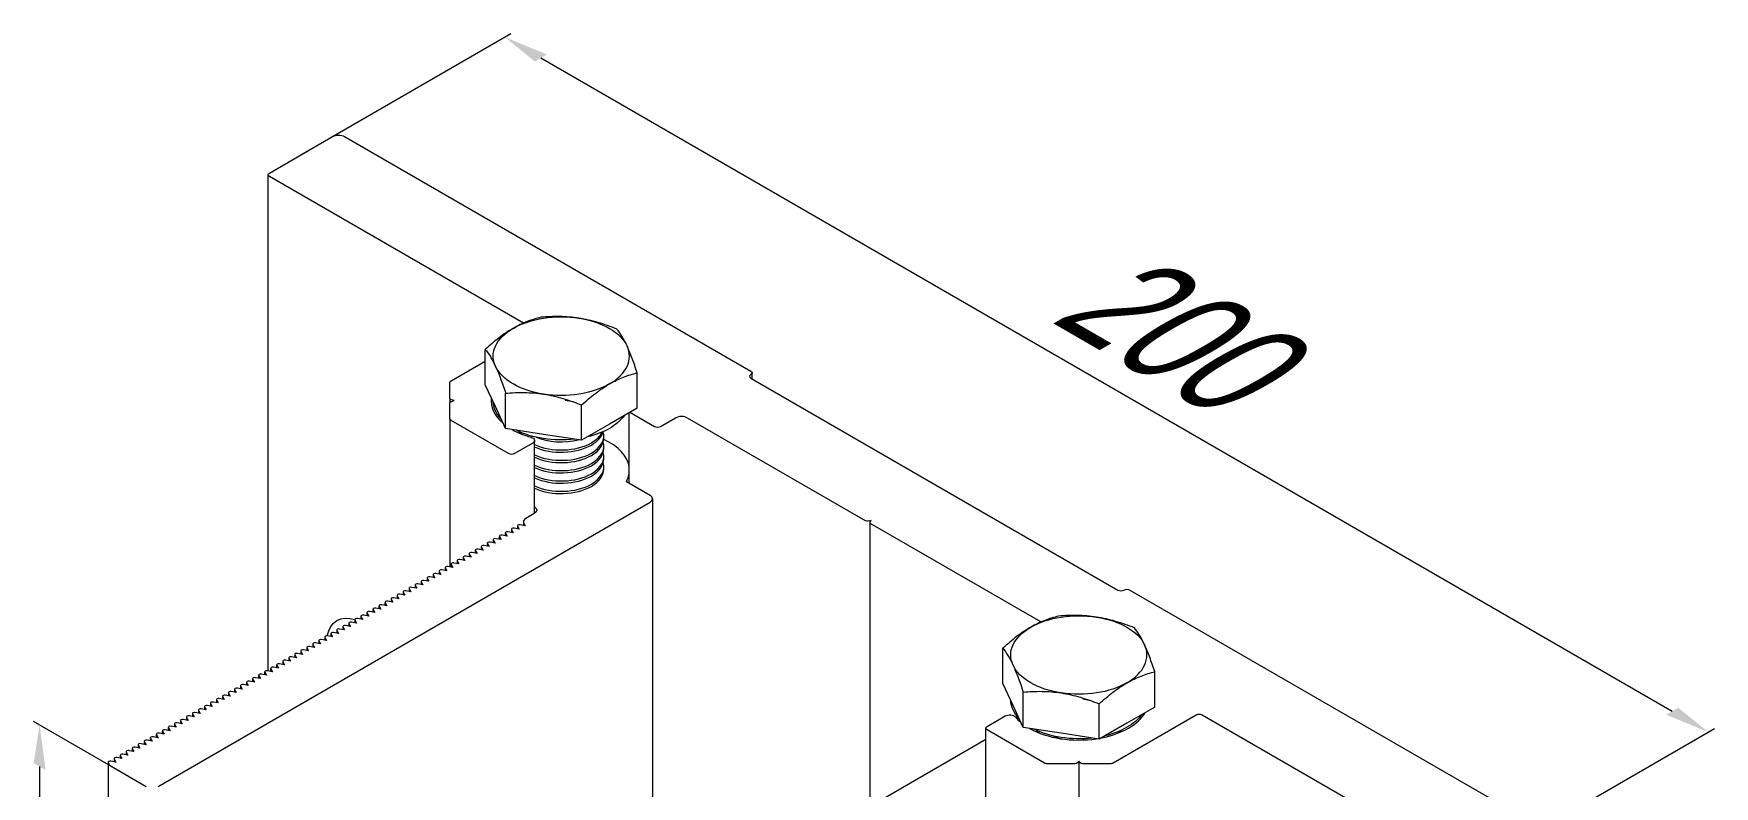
# Model space of a CAD drawing. Extents: x -37 to 4620, y -49 to 348.
# Drawn here: x 1770.78 to 1806.32, y 252.35 to 268.27 of the extents above; entities that cross this region are included whole.
import ezdxf

# ---------------------------------------------------------------- set-up
doc = ezdxf.new("R2010")
doc.units = 0
doc.header["$LTSCALE"] = 5
doc.layers.add('4', color=160, linetype='CONTINUOUS', lineweight=18)
doc.layers.add('PV-B6A89', color=7, linetype='CONTINUOUS', lineweight=15)
doc.styles.add('18', font='russ.shx', dxfattribs={"width": 0.7, "height": 18})

msp = doc.modelspace()

# ---------------------------------------------------------------- linework, layer by layer
at = {"layer": '4', "extrusion": (-1.1e-15, 0.816497, 0.57735)}
for p, q in [((1776.43, 265.707, 31.903), (1780.867, 268.269, 28.28)), ((1781.504, 267.754, 29.008), (1805.432, 253.939, 48.545)), ((1801.886, 251.01, 52.688), (1806.323, 253.572, 49.065))]:
    msp.add_line(p, q, dxfattribs=at)
at = {"layer": '4', "extrusion": (-0.707107, -0.408248, 0.57735)}
for p, q in [((1772.786, 252.563, 47.374), (1770.775, 253.724, 45.732)), ((1770.903, 252.768, 45.213), (1770.903, 239.1, 35.548))]:
    msp.add_line(p, q, dxfattribs=at)
at = {"layer": '4', "extrusion": (-1.1e-15, 0.816497, 0.57735)}
for points in [[(-1781.631, -131.031, 235.368), (-1781.376, -130.776, 235.368), (-1780.74, -131.667, 235.368)], [(-1805.559, -107.102, 235.368), (-1805.305, -106.848, 235.368), (-1806.196, -106.211, 235.368)]]:
    msp.add_solid(points, dxfattribs=at)
at = {"layer": '4', "extrusion": (-0.707107, -0.408248, 0.57735)}
msp.add_solid([(666.42, 995.208, -1329.306), (666.675, 995.463, -1329.306), (665.784, 996.099, -1329.306)], dxfattribs=at)
at = {"layer": 'PV-B6A89', "extrusion": (-1.1e-15, 0.816497, 0.57735)}
for p, q in [((1775.762, 265.321, 36.462), (1777.098, 266.093, 36.462)), ((1777.353, 266.093, 36.462), (1785.944, 261.132, 36.462)), ((1775.735, 254.793, 36.462), (1775.735, 265.284, 36.462)), ((1781.133, 262.146, 36.462), (1775.762, 265.248, 36.462)), ((1779.607, 260.927, 36.462), (1780.329, 261.344, 36.462)), ((1780.329, 260.844, 36.462), (1780.329, 261.592, 36.462)), ((1783.541, 260.348, 36.462), (1783.541, 261.095, 36.462)), ((1785.944, 260.985, 36.462), (1793.708, 256.503, 36.462)), ((1785.971, 260.97, 36.462), (1785.971, 261.096, 36.462)), ((1779.58, 260.553, 36.462), (1779.58, 260.89, 36.462)), ((1780.544, 260.381, 36.462), (1780.329, 260.844, 36.462)), ((1780.759, 259.917, 36.462), (1780.759, 260.665, 36.462)), ((1779.58, 260.553, 36.462), (1779.58, 260.463, 36.462)), ((1779.58, 260.125, 36.462), (1779.58, 260.463, 36.462)), ((1779.67, 260.508, 36.462), (1779.61, 260.525, 36.462)), ((1779.61, 260.49, 36.462), (1779.67, 260.508, 36.462)), ((1780.759, 259.917, 36.462), (1780.544, 260.381, 36.462)), ((1782.191, 260.482, 36.462), (1782.019, 260.511, 36.462)), ((1782.365, 259.669, 36.462), (1782.365, 260.416, 36.462)), ((1783.541, 260.348, 36.462), (1782.953, 260.008, 36.462)), ((1783.369, 258.761, 36.462), (1783.369, 260.248, 36.462)), ((1783.908, 259.957, 36.462), (1783.386, 260.258, 36.462)), ((1779.58, 260.125, 36.462), (1779.58, 256.993, 36.462)), ((1780.821, 259.387, 36.462), (1779.607, 260.088, 36.462)), ((1781.562, 259.793, 36.462), (1780.759, 259.917, 36.462)), ((1782.953, 260.008, 36.462), (1782.365, 259.669, 36.462)), ((1784.353, 260.14, 36.462), (1784.035, 259.957, 36.462)), ((1788.371, 257.968, 36.462), (1784.608, 260.14, 36.462)), ((1781.332, 259.609, 36.462), (1780.948, 259.387, 36.462)), ((1781.372, 258.125, 36.462), (1781.372, 259.664, 36.462)), ((1782.365, 259.669, 36.462), (1781.562, 259.793, 36.462)), ((1782.835, 259.717, 36.462), (1782.835, 259.765, 36.462)), ((1782.835, 259.499, 36.462), (1782.835, 259.547, 36.462)), ((1782.835, 259.281, 36.462), (1782.835, 259.329, 36.462)), ((1782.835, 259.062, 36.462), (1782.835, 259.11, 36.462)), ((1783.812, 258.505, 36.462), (1783.312, 258.794, 36.462)), ((1773.407, 252.351, 36.462), (1783.812, 258.358, 36.462)), ((1781.364, 258.121, 36.462), (1781.186, 258.018, 36.462)), ((1783.865, 258.432, 36.462), (1783.865, 249.277, 36.462)), ((1780.917, 257.715, 36.462), (1780.811, 257.736, 36.462)), ((1780.879, 257.785, 36.462), (1780.879, 257.723, 36.462)), ((1780.881, 257.776, 36.462), (1780.917, 257.715, 36.462)), ((1781.044, 257.789, 36.462), (1780.938, 257.809, 36.462)), ((1781.006, 257.858, 36.462), (1781.006, 257.796, 36.462)), ((1781.009, 257.85, 36.462), (1781.044, 257.789, 36.462)), ((1781.171, 257.862, 36.462), (1781.066, 257.883, 36.462)), ((1781.133, 257.945, 36.462), (1781.133, 257.87, 36.462)), ((1781.143, 257.912, 36.462), (1781.171, 257.862, 36.462)), ((1788.49, 257.973, 36.462), (1788.426, 257.96, 36.462)), ((1788.466, 251.933, 36.462), (1788.466, 257.926, 36.462)), ((1788.468, 257.936, 36.462), (1788.49, 257.973, 36.462)), ((1792.079, 255.827, 36.462), (1788.482, 257.904, 36.462)), ((1780.28, 257.348, 36.462), (1780.175, 257.368, 36.462)), ((1780.243, 257.417, 36.462), (1780.243, 257.355, 36.462)), ((1780.245, 257.409, 36.462), (1780.28, 257.348, 36.462)), ((1780.408, 257.421, 36.462), (1780.302, 257.442, 36.462)), ((1780.37, 257.491, 36.462), (1780.37, 257.429, 36.462)), ((1780.372, 257.482, 36.462), (1780.408, 257.421, 36.462)), ((1780.535, 257.495, 36.462), (1780.429, 257.515, 36.462)), ((1780.497, 257.564, 36.462), (1780.497, 257.502, 36.462)), ((1780.5, 257.556, 36.462), (1780.535, 257.495, 36.462)), ((1780.662, 257.568, 36.462), (1780.557, 257.589, 36.462)), ((1780.625, 257.638, 36.462), (1780.625, 257.576, 36.462)), ((1780.627, 257.629, 36.462), (1780.662, 257.568, 36.462)), ((1780.789, 257.642, 36.462), (1780.684, 257.662, 36.462)), ((1780.752, 257.711, 36.462), (1780.752, 257.649, 36.462)), ((1780.754, 257.703, 36.462), (1780.789, 257.642, 36.462)), ((1779.606, 257.05, 36.462), (1779.606, 256.988, 36.462)), ((1779.609, 257.042, 36.462), (1779.644, 256.981, 36.462)), ((1779.771, 257.054, 36.462), (1779.666, 257.074, 36.462)), ((1779.734, 257.123, 36.462), (1779.734, 257.061, 36.462)), ((1779.736, 257.115, 36.462), (1779.771, 257.054, 36.462)), ((1779.898, 257.128, 36.462), (1779.793, 257.148, 36.462)), ((1779.861, 257.197, 36.462), (1779.861, 257.135, 36.462)), ((1779.863, 257.188, 36.462), (1779.898, 257.128, 36.462)), ((1780.026, 257.201, 36.462), (1779.92, 257.221, 36.462)), ((1779.988, 257.27, 36.462), (1779.988, 257.208, 36.462)), ((1779.99, 257.262, 36.462), (1780.026, 257.201, 36.462)), ((1780.153, 257.275, 36.462), (1780.047, 257.295, 36.462)), ((1780.115, 257.344, 36.462), (1780.115, 257.282, 36.462)), ((1780.118, 257.335, 36.462), (1780.153, 257.275, 36.462)), ((1778.97, 256.682, 36.462), (1778.97, 256.62, 36.462)), ((1778.972, 256.674, 36.462), (1779.007, 256.613, 36.462)), ((1779.135, 256.687, 36.462), (1779.029, 256.707, 36.462)), ((1779.097, 256.756, 36.462), (1779.097, 256.694, 36.462)), ((1779.1, 256.748, 36.462), (1779.135, 256.687, 36.462)), ((1779.262, 256.76, 36.462), (1779.156, 256.78, 36.462)), ((1779.225, 256.829, 36.462), (1779.225, 256.767, 36.462)), ((1779.227, 256.821, 36.462), (1779.262, 256.76, 36.462)), ((1779.389, 256.834, 36.462), (1779.284, 256.854, 36.462)), ((1779.352, 256.903, 36.462), (1779.352, 256.841, 36.462)), ((1779.354, 256.895, 36.462), (1779.389, 256.834, 36.462)), ((1779.517, 256.907, 36.462), (1779.411, 256.927, 36.462)), ((1779.479, 256.976, 36.462), (1779.479, 256.914, 36.462)), ((1779.481, 256.968, 36.462), (1779.517, 256.907, 36.462)), ((1779.644, 256.981, 36.462), (1779.538, 257.001, 36.462)), ((1778.334, 256.315, 36.462), (1778.334, 256.253, 36.462)), ((1778.336, 256.307, 36.462), (1778.371, 256.246, 36.462)), ((1778.498, 256.319, 36.462), (1778.393, 256.34, 36.462)), ((1778.461, 256.388, 36.462), (1778.461, 256.326, 36.462)), ((1778.463, 256.38, 36.462), (1778.498, 256.319, 36.462)), ((1778.626, 256.393, 36.462), (1778.52, 256.413, 36.462)), ((1778.588, 256.462, 36.462), (1778.588, 256.4, 36.462)), ((1778.59, 256.454, 36.462), (1778.626, 256.393, 36.462)), ((1778.753, 256.466, 36.462), (1778.647, 256.486, 36.462)), ((1778.715, 256.535, 36.462), (1778.715, 256.473, 36.462)), ((1778.718, 256.527, 36.462), (1778.753, 256.466, 36.462)), ((1778.88, 256.54, 36.462), (1778.775, 256.56, 36.462)), ((1778.843, 256.609, 36.462), (1778.843, 256.547, 36.462)), ((1778.845, 256.601, 36.462), (1778.88, 256.54, 36.462)), ((1779.007, 256.613, 36.462), (1778.902, 256.633, 36.462)), ((1793.963, 256.503, 36.462), (1802.554, 251.543, 36.462)), ((1777.697, 255.947, 36.462), (1777.697, 255.886, 36.462)), ((1777.862, 255.952, 36.462), (1777.756, 255.972, 36.462)), ((1777.824, 256.021, 36.462), (1777.824, 255.959, 36.462)), ((1777.827, 256.013, 36.462), (1777.862, 255.952, 36.462)), ((1777.989, 256.025, 36.462), (1777.884, 256.046, 36.462)), ((1777.952, 256.094, 36.462), (1777.952, 256.032, 36.462)), ((1777.954, 256.086, 36.462), (1777.989, 256.025, 36.462)), ((1778.116, 256.099, 36.462), (1778.011, 256.119, 36.462)), ((1778.079, 256.168, 36.462), (1778.079, 256.106, 36.462)), ((1778.081, 256.16, 36.462), (1778.116, 256.099, 36.462)), ((1778.244, 256.172, 36.462), (1778.138, 256.193, 36.462)), ((1778.206, 256.241, 36.462), (1778.206, 256.179, 36.462)), ((1778.209, 256.233, 36.462), (1778.244, 256.172, 36.462)), ((1778.371, 256.246, 36.462), (1778.266, 256.266, 36.462)), ((1777.226, 255.584, 36.462), (1777.12, 255.605, 36.462)), ((1777.188, 255.654, 36.462), (1777.188, 255.592, 36.462)), ((1777.19, 255.645, 36.462), (1777.226, 255.584, 36.462)), ((1777.353, 255.658, 36.462), (1777.247, 255.678, 36.462)), ((1777.315, 255.727, 36.462), (1777.315, 255.665, 36.462)), ((1777.318, 255.719, 36.462), (1777.353, 255.658, 36.462)), ((1777.48, 255.731, 36.462), (1777.375, 255.752, 36.462)), ((1777.443, 255.8, 36.462), (1777.443, 255.739, 36.462)), ((1777.445, 255.792, 36.462), (1777.48, 255.731, 36.462)), ((1777.607, 255.805, 36.462), (1777.502, 255.825, 36.462)), ((1777.57, 255.874, 36.462), (1777.57, 255.812, 36.462)), ((1777.572, 255.866, 36.462), (1777.607, 255.805, 36.462)), ((1777.735, 255.878, 36.462), (1777.629, 255.899, 36.462)), ((1777.699, 255.939, 36.462), (1777.735, 255.878, 36.462)), ((1776.589, 255.217, 36.462), (1776.484, 255.237, 36.462)), ((1776.552, 255.286, 36.462), (1776.552, 255.224, 36.462)), ((1776.554, 255.278, 36.462), (1776.589, 255.217, 36.462)), ((1776.716, 255.29, 36.462), (1776.611, 255.311, 36.462)), ((1776.679, 255.36, 36.462), (1776.679, 255.298, 36.462)), ((1776.681, 255.351, 36.462), (1776.716, 255.29, 36.462)), ((1776.844, 255.364, 36.462), (1776.738, 255.384, 36.462)), ((1776.806, 255.433, 36.462), (1776.806, 255.371, 36.462)), ((1776.809, 255.425, 36.462), (1776.844, 255.364, 36.462)), ((1776.971, 255.437, 36.462), (1776.865, 255.458, 36.462)), ((1776.933, 255.507, 36.462), (1776.933, 255.445, 36.462)), ((1776.936, 255.498, 36.462), (1776.971, 255.437, 36.462)), ((1777.098, 255.511, 36.462), (1776.993, 255.531, 36.462)), ((1777.061, 255.58, 36.462), (1777.061, 255.518, 36.462)), ((1777.063, 255.572, 36.462), (1777.098, 255.511, 36.462)), ((1791.275, 254.525, 36.462), (1791.275, 255.272, 36.462)), ((1775.915, 254.919, 36.462), (1775.915, 254.857, 36.462)), ((1775.918, 254.91, 36.462), (1775.953, 254.85, 36.462)), ((1776.08, 254.923, 36.462), (1775.974, 254.943, 36.462)), ((1776.043, 254.992, 36.462), (1776.043, 254.93, 36.462)), ((1776.045, 254.984, 36.462), (1776.08, 254.923, 36.462)), ((1776.207, 254.996, 36.462), (1776.102, 255.017, 36.462)), ((1776.17, 255.066, 36.462), (1776.17, 255.004, 36.462)), ((1776.172, 255.057, 36.462), (1776.207, 254.996, 36.462)), ((1776.335, 255.07, 36.462), (1776.229, 255.09, 36.462)), ((1776.297, 255.139, 36.462), (1776.297, 255.077, 36.462)), ((1776.299, 255.131, 36.462), (1776.335, 255.07, 36.462)), ((1776.462, 255.143, 36.462), (1776.356, 255.164, 36.462)), ((1776.424, 255.213, 36.462), (1776.424, 255.151, 36.462)), ((1776.427, 255.204, 36.462), (1776.462, 255.143, 36.462)), ((1775.279, 254.551, 36.462), (1775.279, 254.489, 36.462)), ((1775.281, 254.543, 36.462), (1775.316, 254.482, 36.462)), ((1775.444, 254.556, 36.462), (1775.338, 254.576, 36.462)), ((1775.406, 254.625, 36.462), (1775.406, 254.563, 36.462)), ((1775.408, 254.617, 36.462), (1775.444, 254.556, 36.462)), ((1775.571, 254.629, 36.462), (1775.465, 254.649, 36.462)), ((1775.533, 254.698, 36.462), (1775.533, 254.636, 36.462)), ((1775.536, 254.69, 36.462), (1775.571, 254.629, 36.462)), ((1775.698, 254.703, 36.462), (1775.593, 254.723, 36.462)), ((1775.661, 254.772, 36.462), (1775.661, 254.71, 36.462)), ((1775.663, 254.763, 36.462), (1775.698, 254.703, 36.462)), ((1775.825, 254.776, 36.462), (1775.72, 254.796, 36.462)), ((1775.788, 254.845, 36.462), (1775.788, 254.783, 36.462)), ((1775.79, 254.837, 36.462), (1775.825, 254.776, 36.462)), ((1775.953, 254.85, 36.462), (1775.847, 254.87, 36.462)), ((1791.49, 254.061, 36.462), (1791.275, 254.525, 36.462)), ((1794.487, 254.028, 36.462), (1794.487, 254.775, 36.462)), ((1774.642, 254.184, 36.462), (1774.642, 254.122, 36.462)), ((1774.645, 254.176, 36.462), (1774.68, 254.115, 36.462)), ((1774.807, 254.188, 36.462), (1774.702, 254.208, 36.462)), ((1774.77, 254.257, 36.462), (1774.77, 254.195, 36.462)), ((1774.772, 254.249, 36.462), (1774.807, 254.188, 36.462)), ((1774.935, 254.262, 36.462), (1774.829, 254.282, 36.462)), ((1774.897, 254.331, 36.462), (1774.897, 254.269, 36.462)), ((1774.899, 254.323, 36.462), (1774.935, 254.262, 36.462)), ((1775.062, 254.335, 36.462), (1774.956, 254.355, 36.462)), ((1775.024, 254.404, 36.462), (1775.024, 254.342, 36.462)), ((1775.027, 254.396, 36.462), (1775.062, 254.335, 36.462)), ((1775.189, 254.409, 36.462), (1775.084, 254.429, 36.462)), ((1775.152, 254.478, 36.462), (1775.152, 254.416, 36.462)), ((1775.154, 254.47, 36.462), (1775.189, 254.409, 36.462)), ((1775.316, 254.482, 36.462), (1775.211, 254.502, 36.462)), ((1791.705, 253.598, 36.462), (1791.705, 254.345, 36.462)), ((1793.137, 254.162, 36.462), (1792.965, 254.192, 36.462)), ((1774.006, 253.816, 36.462), (1774.006, 253.754, 36.462)), ((1774.171, 253.821, 36.462), (1774.065, 253.841, 36.462)), ((1774.133, 253.89, 36.462), (1774.133, 253.828, 36.462)), ((1774.136, 253.882, 36.462), (1774.171, 253.821, 36.462)), ((1774.298, 253.894, 36.462), (1774.193, 253.915, 36.462)), ((1774.261, 253.963, 36.462), (1774.261, 253.901, 36.462)), ((1774.263, 253.955, 36.462), (1774.298, 253.894, 36.462)), ((1774.425, 253.968, 36.462), (1774.32, 253.988, 36.462)), ((1774.388, 254.037, 36.462), (1774.388, 253.975, 36.462)), ((1774.39, 254.029, 36.462), (1774.425, 253.968, 36.462)), ((1774.553, 254.041, 36.462), (1774.447, 254.061, 36.462)), ((1774.515, 254.11, 36.462), (1774.515, 254.048, 36.462)), ((1774.517, 254.102, 36.462), (1774.553, 254.041, 36.462)), ((1774.68, 254.115, 36.462), (1774.574, 254.135, 36.462)), ((1790.94, 253.619, 36.462), (1791.324, 253.84, 36.462)), ((1791.705, 253.598, 36.462), (1791.49, 254.061, 36.462)), ((1793.311, 253.349, 36.462), (1793.311, 254.096, 36.462)), ((1795.363, 253.857, 36.462), (1793.607, 252.844, 36.462)), ((1794.487, 254.028, 36.462), (1793.899, 253.688, 36.462)), ((1801.09, 250.624, 36.462), (1795.49, 253.857, 36.462)), ((1773.534, 253.453, 36.462), (1773.429, 253.474, 36.462)), ((1773.497, 253.522, 36.462), (1773.497, 253.461, 36.462)), ((1773.499, 253.514, 36.462), (1773.534, 253.453, 36.462)), ((1773.662, 253.527, 36.462), (1773.556, 253.547, 36.462)), ((1773.624, 253.596, 36.462), (1773.624, 253.534, 36.462)), ((1773.627, 253.588, 36.462), (1773.662, 253.527, 36.462)), ((1773.789, 253.6, 36.462), (1773.683, 253.621, 36.462)), ((1773.752, 253.669, 36.462), (1773.752, 253.607, 36.462)), ((1773.754, 253.661, 36.462), (1773.789, 253.6, 36.462)), ((1773.916, 253.674, 36.462), (1773.811, 253.694, 36.462)), ((1773.879, 253.743, 36.462), (1773.879, 253.681, 36.462)), ((1773.881, 253.735, 36.462), (1773.916, 253.674, 36.462)), ((1774.044, 253.747, 36.462), (1773.938, 253.768, 36.462)), ((1774.008, 253.808, 36.462), (1774.044, 253.747, 36.462)), ((1790.914, 235.211, 36.462), (1790.914, 253.582, 36.462)), ((1792.154, 252.844, 36.462), (1790.94, 253.545, 36.462)), ((1791.608, 253.747, 36.462), (1791.63, 253.76, 36.462)), ((1792.508, 253.473, 36.462), (1791.705, 253.598, 36.462)), ((1793.311, 253.349, 36.462), (1792.508, 253.473, 36.462)), ((1793.899, 253.688, 36.462), (1793.311, 253.349, 36.462)), ((1772.898, 253.086, 36.462), (1772.793, 253.106, 36.462)), ((1772.861, 253.155, 36.462), (1772.861, 253.093, 36.462)), ((1772.863, 253.147, 36.462), (1772.898, 253.086, 36.462)), ((1773.025, 253.159, 36.462), (1772.92, 253.18, 36.462)), ((1772.988, 253.229, 36.462), (1772.988, 253.167, 36.462)), ((1772.99, 253.22, 36.462), (1773.025, 253.159, 36.462)), ((1773.153, 253.233, 36.462), (1773.047, 253.253, 36.462)), ((1773.115, 253.302, 36.462), (1773.115, 253.24, 36.462)), ((1773.117, 253.294, 36.462), (1773.153, 253.233, 36.462)), ((1773.28, 253.306, 36.462), (1773.174, 253.327, 36.462)), ((1773.242, 253.375, 36.462), (1773.242, 253.314, 36.462)), ((1773.245, 253.367, 36.462), (1773.28, 253.306, 36.462)), ((1773.407, 253.38, 36.462), (1773.302, 253.4, 36.462)), ((1773.37, 253.449, 36.462), (1773.37, 253.387, 36.462)), ((1773.372, 253.441, 36.462), (1773.407, 253.38, 36.462)), ((1781.298, 247.795, 36.462), (1790.914, 253.346, 36.462)), ((1772.351, 252.861, 36.462), (1772.351, 237.429, 36.462)), ((1772.354, 252.853, 36.462), (1772.375, 252.815, 36.462)), ((1772.516, 252.865, 36.462), (1772.411, 252.886, 36.462)), ((1772.419, 252.775, 36.462), (1773.153, 252.351, 36.462)), ((1772.479, 252.935, 36.462), (1772.479, 252.873, 36.462)), ((1772.481, 252.926, 36.462), (1772.516, 252.865, 36.462)), ((1772.643, 252.939, 36.462), (1772.538, 252.959, 36.462)), ((1772.606, 253.008, 36.462), (1772.606, 252.946, 36.462)), ((1772.608, 253, 36.462), (1772.643, 252.939, 36.462)), ((1772.771, 253.012, 36.462), (1772.665, 253.033, 36.462)), ((1772.733, 253.082, 36.462), (1772.733, 253.02, 36.462)), ((1772.736, 253.073, 36.462), (1772.771, 253.012, 36.462)), ((1792.803, 252.829, 36.462), (1792.218, 252.829, 36.462)), ((1792.881, 252.881, 36.462), (1792.851, 252.846, 36.462)), ((1792.881, 252.881, 36.462), (1792.881, 242.57, 36.462)), ((1792.911, 252.846, 36.462), (1792.881, 252.881, 36.462)), ((1793.544, 252.829, 36.462), (1792.959, 252.829, 36.462))]:
    msp.add_line(p, q, dxfattribs=at)
at = {"layer": 'PV-B6A89', "extrusion": (-6e-16, -6e-16, -1)}
for centre, major_axis, start_param, end_param in [((1777.226, 266.019, 36.462), (0.18, 0), -2.356194, -0.785398), ((1775.825, 265.284, 36.462), (-0.09, 0), -0.785398, 0.785398), ((1781.237, 258.194, 36.462), (0.18, 0), -0.722734, 0.785398)]:
    msp.add_ellipse(centre, major_axis=major_axis, ratio=0.57735, start_param=start_param, end_param=end_param, dxfattribs=at)
at = {"layer": 'PV-B6A89', "extrusion": (-4e-16, -4e-16, -1)}
for centre in [(1781.935, 261.448, 36.462), (1792.881, 255.129, 36.462)]:
    msp.add_ellipse(centre, major_axis=(-1.44, 0), ratio=0.57735, start_param=-0.261799, end_param=0.785398, dxfattribs=at)
at = {"layer": 'PV-B6A89', "extrusion": (-5e-16, -2e-16, -1)}
for centre in [(1781.935, 261.448, 36.462), (1792.881, 255.129, 36.462)]:
    msp.add_ellipse(centre, major_axis=(1.44, 0), ratio=0.57735, start_param=-2.356194, end_param=-1.308997, dxfattribs=at)
at = {"layer": 'PV-B6A89', "extrusion": (-5e-16, -4e-16, -1)}
for centre, major_axis, start_param, end_param in [((1781.935, 261.448, 36.462), (1.44, 0), -1.308997, -0.261799), ((1781.935, 261.448, 36.462), (-1.44, 0), -1.308997, -0.261799), ((1779.67, 260.125, 36.462), (-0.09, 0), -0.785398, 0), ((1781.935, 260.508, 36.462), (-1.44, 0), -1.765617, -0.852377), ((1788.409, 257.99, 36.462), (-0.054, 0), -1.892547, -0.785398), ((1788.52, 257.926, 36.462), (-0.054, 0), -0.785398, 0.321751), ((1792.881, 255.129, 36.462), (1.44, 0), -1.308997, -0.261799), ((1792.881, 255.129, 36.462), (-1.44, 0), -1.308997, -0.261799), ((1792.881, 254.188, 36.462), (-1.44, 0), -1.765617, -0.852377), ((1792.218, 252.881, 36.462), (-0.09, 0), -1.570796, -0.785398), ((1792.803, 252.86, 36.462), (-0.054, 0), -2.677945, -1.570796)]:
    msp.add_ellipse(centre, major_axis=major_axis, ratio=0.57735, start_param=start_param, end_param=end_param, dxfattribs=at)
at = {"layer": 'PV-B6A89'}
for centre, major_axis, start_param, end_param in [((1781.935, 261.448, 36.462), (1.44, 0), -0.785398, 0.261799), ((1786.008, 261.022, 36.462), (-0.09, 0), -0.785398, 0.785398), ((1781.935, 260.508, 36.462), (-1.485, 0), -0.077233, 0.600832), ((1781.935, 260.508, 36.462), (1.485, 0), -2.34748, -2.016358), ((1784.48, 260.067, 36.462), (-0.18, 0), -2.356194, -0.785398), ((1781.935, 259.765, 36.462), (-0.9, 0), -0.164728, -0.111966), ((1781.935, 259.936, 36.462), (-0.9, 0), 0.158668, 0.23393), ((1781.935, 259.984, 36.462), (-0.9, 0), 0.272427, 0.357174), ((1781.935, 259.984, 36.462), (0.9, 0), -2.246871, -0.785398), ((1781.935, 259.936, 36.462), (0.9, 0), -2.246871, -0.785398), ((1781.935, 260.154, 36.462), (0.9, 0), -2.204713, -1.154315), ((1781.935, 259.936, 36.462), (0.9, 0), -0.785398, -0.158668), ((1781.935, 259.765, 36.462), (0.9, 0), -0.785398, 0.164728), ((1781.935, 259.984, 36.462), (0.9, 0), -0.785398, -0.272427), ((1781.935, 259.717, 36.462), (0.9, 0), -0.785398, 0), ((1781.935, 259.547, 36.462), (0.9, 0), -0.785398, 0.164728), ((1781.935, 259.499, 36.462), (0.9, 0), -0.785398, 0), ((1781.935, 259.038, 36.462), (1.44, 0), 0.092096, 0.896959), ((1781.935, 259.765, 36.462), (0.9, 0), -2.246871, -0.785398), ((1781.935, 259.717, 36.462), (0.9, 0), -2.246871, -0.785398), ((1781.935, 259.547, 36.462), (0.9, 0), -2.246871, -0.785398), ((1781.935, 259.329, 36.462), (0.9, 0), -0.785398, 0.164728), ((1781.935, 259.281, 36.462), (0.9, 0), -0.785398, 0), ((1781.935, 259.11, 36.462), (0.9, 0), -0.785398, 0.164728), ((1781.935, 259.499, 36.462), (0.9, 0), -2.246871, -0.785398), ((1781.935, 259.329, 36.462), (0.9, 0), -2.246871, -0.785398), ((1781.935, 259.281, 36.462), (0.9, 0), -2.246871, -0.785398), ((1781.935, 259.062, 36.462), (0.9, 0), -0.785398, 0), ((1781.935, 259.038, 36.462), (1.44, 0), -0.297523, -0.092096), ((1781.935, 259.11, 36.462), (0.9, 0), -2.246871, -0.785398), ((1781.935, 259.062, 36.462), (0.9, 0), -2.246871, -0.785398), ((1783.685, 258.432, 36.462), (0.18, 0), -0.785398, 0.785398), ((1780.797, 257.711, 36.462), (-0.045, 0), -1.892547, 0.321751), ((1780.924, 257.785, 36.462), (-0.045, 0), -1.892547, 0.321751), ((1781.051, 257.858, 36.462), (-0.045, 0), -1.892547, 0.321751), ((1781.313, 257.945, 36.462), (-0.18, 0), -0.785398, 0.321751), ((1780.16, 257.344, 36.462), (-0.045, 0), -1.892547, 0.321751), ((1780.288, 257.417, 36.462), (-0.045, 0), -1.892547, 0.321751), ((1780.415, 257.491, 36.462), (-0.045, 0), -1.892547, 0.321751), ((1780.542, 257.564, 36.462), (-0.045, 0), -1.892547, 0.321751), ((1780.67, 257.638, 36.462), (-0.045, 0), -1.892547, 0.321751), ((1779.651, 257.05, 36.462), (-0.045, 0), -1.892547, 0.321751), ((1779.779, 257.123, 36.462), (-0.045, 0), -1.892547, 0.321751), ((1779.906, 257.197, 36.462), (-0.045, 0), -1.892547, 0.321751), ((1780.033, 257.27, 36.462), (-0.045, 0), -1.892547, 0.321751), ((1779.015, 256.682, 36.462), (-0.045, 0), -1.892547, 0.321751), ((1779.142, 256.756, 36.462), (-0.045, 0), -1.892547, 0.321751), ((1779.27, 256.829, 36.462), (-0.045, 0), -1.892547, 0.321751), ((1779.397, 256.903, 36.462), (-0.045, 0), -1.892547, 0.321751), ((1779.524, 256.976, 36.462), (-0.045, 0), -1.892547, 0.321751), ((1778.379, 256.315, 36.462), (-0.045, 0), -1.892547, 0.321751), ((1778.506, 256.388, 36.462), (-0.045, 0), -1.892547, 0.321751), ((1778.633, 256.462, 36.462), (-0.045, 0), -1.892547, 0.321751), ((1778.76, 256.535, 36.462), (-0.045, 0), -1.892547, 0.321751), ((1778.888, 256.609, 36.462), (-0.045, 0), -1.892547, 0.321751), ((1793.772, 256.54, 36.462), (0.09, 0), -2.356194, -0.785398), ((1777.742, 255.947, 36.462), (-0.045, 0), -1.892547, 0.321751), ((1777.869, 256.021, 36.462), (-0.045, 0), -1.892547, 0.321751), ((1777.997, 256.094, 36.462), (-0.045, 0), -1.892547, 0.321751), ((1778.124, 256.168, 36.462), (-0.045, 0), -1.892547, 0.321751), ((1778.251, 256.241, 36.462), (-0.045, 0), -1.892547, 0.321751), ((1777.106, 255.58, 36.462), (-0.045, 0), -1.892547, 0.321751), ((1777.233, 255.654, 36.462), (-0.045, 0), -1.892547, 0.321751), ((1777.36, 255.727, 36.462), (-0.045, 0), -1.892547, 0.321751), ((1777.488, 255.8, 36.462), (-0.045, 0), -1.892547, 0.321751), ((1777.615, 255.874, 36.462), (-0.045, 0), -1.892547, 0.321751), ((1776.469, 255.213, 36.462), (-0.045, 0), -1.892547, 0.321751), ((1776.597, 255.286, 36.462), (-0.045, 0), -1.892547, 0.321751), ((1776.724, 255.36, 36.462), (-0.045, 0), -1.892547, 0.321751), ((1776.851, 255.433, 36.462), (-0.045, 0), -1.892547, 0.321751), ((1776.978, 255.507, 36.462), (-0.045, 0), -1.892547, 0.321751), ((1792.881, 255.129, 36.462), (1.44, 0), -0.785398, 0.261799), ((1775.96, 254.919, 36.462), (-0.045, 0), -1.892547, 0.321751), ((1776.088, 254.992, 36.462), (-0.045, 0), -1.892547, 0.321751), ((1776.215, 255.066, 36.462), (-0.045, 0), -1.892547, 0.321751), ((1776.342, 255.139, 36.462), (-0.045, 0), -1.892547, 0.321751), ((1775.324, 254.551, 36.462), (-0.045, 0), -1.892547, 0.321751), ((1775.451, 254.625, 36.462), (-0.045, 0), -1.892547, 0.321751), ((1775.578, 254.698, 36.462), (-0.045, 0), -1.892547, 0.321751), ((1775.706, 254.772, 36.462), (-0.045, 0), -1.892547, 0.321751), ((1775.833, 254.845, 36.462), (-0.045, 0), -1.892547, 0.321751), ((1774.687, 254.184, 36.462), (-0.045, 0), -1.892547, 0.321751), ((1774.815, 254.257, 36.462), (-0.045, 0), -1.892547, 0.321751), ((1774.942, 254.331, 36.462), (-0.045, 0), -1.892547, 0.321751), ((1775.069, 254.404, 36.462), (-0.045, 0), -1.892547, 0.321751), ((1775.197, 254.478, 36.462), (-0.045, 0), -1.892547, 0.321751), ((1774.051, 253.816, 36.462), (-0.045, 0), -1.892547, 0.321751), ((1774.178, 253.89, 36.462), (-0.045, 0), -1.892547, 0.321751), ((1774.306, 253.963, 36.462), (-0.045, 0), -1.892547, 0.321751), ((1774.433, 254.037, 36.462), (-0.045, 0), -1.892547, 0.321751), ((1774.56, 254.11, 36.462), (-0.045, 0), -1.892547, 0.321751), ((1792.881, 254.188, 36.462), (1.485, 0), -2.696031, -2.540761), ((1792.881, 254.188, 36.462), (1.485, 0), -1.243328, -0.327468), ((1795.426, 253.821, 36.462), (-0.09, 0), -2.356194, -0.785398), ((1773.415, 253.449, 36.462), (-0.045, 0), -1.892547, 0.321751), ((1773.542, 253.522, 36.462), (-0.045, 0), -1.892547, 0.321751), ((1773.669, 253.596, 36.462), (-0.045, 0), -1.892547, 0.321751), ((1773.797, 253.669, 36.462), (-0.045, 0), -1.892547, 0.321751), ((1773.924, 253.743, 36.462), (-0.045, 0), -1.892547, 0.321751), ((1792.881, 254.188, 36.462), (1.485, 0), -2.34748, -1.317711), ((1792.881, 253.446, 36.462), (-0.9, 0), -0.164728, -0.111966), ((1792.881, 253.616, 36.462), (-0.9, 0), 0.158668, 0.23393), ((1792.881, 253.664, 36.462), (-0.9, 0), 0.272427, 0.357174), ((1792.881, 253.664, 36.462), (0.9, 0), -0.357174, -0.272427), ((1792.881, 253.616, 36.462), (0.9, 0), -0.23393, -0.158668), ((1792.881, 253.446, 36.462), (0.9, 0), 0.111966, 0.164728), ((1772.778, 253.082, 36.462), (-0.045, 0), -1.892547, 0.321751), ((1772.906, 253.155, 36.462), (-0.045, 0), -1.892547, 0.321751), ((1773.033, 253.229, 36.462), (-0.045, 0), -1.892547, 0.321751), ((1773.16, 253.302, 36.462), (-0.045, 0), -1.892547, 0.321751), ((1773.287, 253.375, 36.462), (-0.045, 0), -1.892547, 0.321751), ((1792.881, 253.834, 36.462), (0.9, 0), -2.204713, -1.960318), ((1792.881, 253.834, 36.462), (0.9, 0), -1.181275, -1.154315), ((1772.396, 252.861, 36.462), (-0.045, 0), -1.892547, 0.321751), ((1772.546, 252.848, 36.462), (-0.18, 0), 0.321751, 0.785398), ((1772.524, 252.935, 36.462), (-0.045, 0), -1.892547, 0.321751), ((1772.651, 253.008, 36.462), (-0.045, 0), -1.892547, 0.321751)]:
    msp.add_ellipse(centre, major_axis=major_axis, ratio=0.57735, start_param=start_param, end_param=end_param, dxfattribs=at)
at = {"layer": 'PV-B6A89', "extrusion": (-5e-16, -5e-16, -1)}
for centre, major_axis, start_param, end_param in [((1779.67, 260.89, 36.462), (-0.09, 0), 0, 0.785398), ((1781.237, 259.664, 36.462), (0.135, 0), -1.125235, 0.785398), ((1780.885, 259.424, 36.462), (-0.09, 0), -2.356194, -0.785398), ((1793.899, 256.466, 36.462), (0.09, 0), -2.356194, -0.785398)]:
    msp.add_ellipse(centre, major_axis=major_axis, ratio=0.57735, start_param=start_param, end_param=end_param, dxfattribs=at)
at = {"layer": 'PV-B6A89', "extrusion": (-6e-16, -4e-16, -1)}
for centre, major_axis, start_param, end_param in [((1785.881, 261.096, 36.462), (0.09, 0), -0.785398, 0.785398), ((1791.419, 253.785, 36.462), (0.135, 0), -2.356194, -0.445561), ((1792.959, 252.86, 36.462), (-0.054, 0), -1.570796, -0.463648)]:
    msp.add_ellipse(centre, major_axis=major_axis, ratio=0.57735, start_param=start_param, end_param=end_param, dxfattribs=at)
at = {"layer": 'PV-B6A89', "extrusion": (-7e-16, -1e-16, -1)}
for centre in [(1781.935, 261.448, 36.462), (1792.881, 255.129, 36.462)]:
    msp.add_ellipse(centre, major_axis=(-1.44, 0), ratio=0.57735, start_param=-2.356194, end_param=-1.308997, dxfattribs=at)
at = {"layer": 'PV-B6A89', "extrusion": (-4e-16, -3e-16, -1)}
msp.add_ellipse((1779.634, 260.553, 36.462), major_axis=(-0.054, 0), ratio=0.57735, start_param=-1.107149, end_param=0, dxfattribs=at)
at = {"layer": 'PV-B6A89', "extrusion": (-3e-16, -6e-16, -1)}
msp.add_ellipse((1779.634, 260.463, 36.462), major_axis=(-0.054, 0), ratio=0.57735, start_param=0, end_param=1.107149, dxfattribs=at)
at = {"layer": 'PV-B6A89', "extrusion": (-7e-16, -2e-16, -1)}
for centre in [(1781.935, 260.508, 36.462), (1792.881, 254.188, 36.462)]:
    msp.add_ellipse(centre, major_axis=(-1.44, 0), ratio=0.57735, start_param=-0.496654, end_param=-0.026944, dxfattribs=at)
at = {"layer": 'PV-B6A89', "extrusion": (-6e-16, -3e-16, -1)}
for centre, major_axis, start_param, end_param in [((1781.935, 260.508, 36.462), (-1.44, 0), -2.356194, -1.966434), ((1781.935, 260.508, 36.462), (-1.44, 0), -2.745955, -2.356194), ((1783.971, 259.993, 36.462), (-0.09, 0), -2.356194, -0.785398), ((1777.735, 254.923, 36.462), (-0.54, 0.935), -0.583089, 0.569036), ((1792.881, 254.188, 36.462), (-1.44, 0), -2.745955, -2.356194), ((1791.004, 253.582, 36.462), (-0.09, 0), -0.785398, 0.785398), ((1792.881, 254.188, 36.462), (-1.44, 0), -2.356194, -1.966434)]:
    msp.add_ellipse(centre, major_axis=major_axis, ratio=0.57735, start_param=start_param, end_param=end_param, dxfattribs=at)
at = {"layer": 'PV-B6A89', "extrusion": (-6e-16, -1e-16, -1)}
msp.add_ellipse((1793.544, 252.881, 36.462), major_axis=(-0.09, 0), ratio=0.57735, start_param=-2.356194, end_param=-1.570796, dxfattribs=at)
at = {"layer": 'PV-B6A89'}
for points, knots in [([(1780.917, 262.036, 36.462), (1780.817, 261.979, 36.462), (1780.718, 261.912, 36.462), (1780.522, 261.762, 36.462), (1780.425, 261.679, 36.462), (1780.329, 261.592, 36.462)], [0.027532561, 0.027532561, 0.027532561, 0.027532561, 0.029870181, 0.029870181, 0.032207802, 0.032207802, 0.032207802, 0.032207802]), ([(1781.505, 262.271, 36.462), (1781.409, 262.248, 36.462), (1781.313, 262.218, 36.462), (1781.166, 262.161, 36.462), (1781.117, 262.14, 36.462), (1781.017, 262.092, 36.462), (1780.966, 262.065, 36.462), (1780.917, 262.036, 36.462)], [0.022853389, 0.022853389, 0.022853389, 0.022853389, 0.025192975, 0.025192975, 0.026362768, 0.026362768, 0.027532561, 0.027532561, 0.027532561, 0.027532561]), ([(1782.308, 262.251, 36.462), (1782.239, 262.262, 36.462), (1782.171, 262.27, 36.462), (1782.036, 262.281, 36.462), (1781.968, 262.285, 36.462), (1781.768, 262.288, 36.462), (1781.636, 262.282, 36.462), (1781.505, 262.271, 36.462)], [0.00467371, 0.00467371, 0.00467371, 0.00467371, 0.005837709, 0.005837709, 0.007001709, 0.007001709, 0.009329709, 0.009329709, 0.009329709, 0.009329709]), ([(1783.111, 262.022, 36.462), (1782.979, 262.075, 36.462), (1782.847, 262.122, 36.462), (1782.579, 262.199, 36.462), (1782.444, 262.23, 36.462), (1782.308, 262.251, 36.462)], [0.000000238, 0.000000238, 0.000000238, 0.000000238, 0.002336974, 0.002336974, 0.00467371, 0.00467371, 0.00467371, 0.00467371]), ([(1782.953, 260.861, 36.462), (1783.003, 260.889, 36.462), (1783.053, 260.916, 36.462), (1783.153, 260.964, 36.462), (1783.203, 260.985, 36.462), (1783.35, 261.043, 36.462), (1783.446, 261.072, 36.462), (1783.541, 261.095, 36.462)], [0.013367258, 0.013367258, 0.013367258, 0.013367258, 0.014537452, 0.014537452, 0.015707646, 0.015707646, 0.018048033, 0.018048033, 0.018048033, 0.018048033]), ([(1780.759, 260.665, 36.462), (1780.89, 260.676, 36.462), (1781.023, 260.682, 36.462), (1781.29, 260.677, 36.462), (1781.425, 260.667, 36.462), (1781.562, 260.645, 36.462)], [0.000000238, 0.000000238, 0.000000238, 0.000000238, 0.002336974, 0.002336974, 0.00467371, 0.00467371, 0.00467371, 0.00467371]), ([(1781.562, 260.645, 36.462), (1781.63, 260.635, 36.462), (1781.699, 260.622, 36.462), (1781.834, 260.591, 36.462), (1781.901, 260.574, 36.462), (1782.102, 260.515, 36.462), (1782.234, 260.468, 36.462), (1782.365, 260.416, 36.462)], [0.00467371, 0.00467371, 0.00467371, 0.00467371, 0.005837709, 0.005837709, 0.007001709, 0.007001709, 0.009329709, 0.009329709, 0.009329709, 0.009329709]), ([(1782.365, 260.416, 36.462), (1782.461, 260.503, 36.462), (1782.559, 260.587, 36.462), (1782.755, 260.736, 36.462), (1782.854, 260.803, 36.462), (1782.953, 260.861, 36.462)], [0.008690416, 0.008690416, 0.008690416, 0.008690416, 0.011028837, 0.011028837, 0.013367258, 0.013367258, 0.013367258, 0.013367258]), ([(1792.451, 255.951, 36.462), (1792.355, 255.928, 36.462), (1792.259, 255.899, 36.462), (1792.112, 255.841, 36.462), (1792.063, 255.82, 36.462), (1791.963, 255.772, 36.462), (1791.912, 255.745, 36.462), (1791.863, 255.717, 36.462)], [0.022853389, 0.022853389, 0.022853389, 0.022853389, 0.025192975, 0.025192975, 0.026362768, 0.026362768, 0.027532561, 0.027532561, 0.027532561, 0.027532561]), ([(1793.254, 255.932, 36.462), (1793.185, 255.942, 36.462), (1793.117, 255.95, 36.462), (1792.982, 255.962, 36.462), (1792.914, 255.965, 36.462), (1792.714, 255.969, 36.462), (1792.582, 255.963, 36.462), (1792.451, 255.951, 36.462)], [0.00467371, 0.00467371, 0.00467371, 0.00467371, 0.005837709, 0.005837709, 0.007001709, 0.007001709, 0.009329709, 0.009329709, 0.009329709, 0.009329709]), ([(1791.863, 255.717, 36.462), (1791.763, 255.659, 36.462), (1791.664, 255.592, 36.462), (1791.468, 255.443, 36.462), (1791.371, 255.359, 36.462), (1791.275, 255.272, 36.462)], [0.027532561, 0.027532561, 0.027532561, 0.027532561, 0.029870181, 0.029870181, 0.032207802, 0.032207802, 0.032207802, 0.032207802]), ([(1794.057, 255.703, 36.462), (1793.925, 255.755, 36.462), (1793.793, 255.802, 36.462), (1793.526, 255.88, 36.462), (1793.39, 255.911, 36.462), (1793.254, 255.932, 36.462)], [0.000000238, 0.000000238, 0.000000238, 0.000000238, 0.002336974, 0.002336974, 0.00467371, 0.00467371, 0.00467371, 0.00467371]), ([(1793.311, 254.096, 36.462), (1793.407, 254.184, 36.462), (1793.505, 254.267, 36.462), (1793.701, 254.417, 36.462), (1793.8, 254.483, 36.462), (1793.899, 254.541, 36.462)], [0.008690416, 0.008690416, 0.008690416, 0.008690416, 0.011028837, 0.011028837, 0.013367258, 0.013367258, 0.013367258, 0.013367258]), ([(1793.899, 254.541, 36.462), (1793.949, 254.57, 36.462), (1793.999, 254.596, 36.462), (1794.099, 254.644, 36.462), (1794.149, 254.666, 36.462), (1794.296, 254.723, 36.462), (1794.392, 254.752, 36.462), (1794.487, 254.775, 36.462)], [0.013367258, 0.013367258, 0.013367258, 0.013367258, 0.014537452, 0.014537452, 0.015707646, 0.015707646, 0.018048033, 0.018048033, 0.018048033, 0.018048033]), ([(1791.705, 254.345, 36.462), (1791.836, 254.357, 36.462), (1791.969, 254.363, 36.462), (1792.236, 254.358, 36.462), (1792.371, 254.347, 36.462), (1792.508, 254.326, 36.462)], [0.000000238, 0.000000238, 0.000000238, 0.000000238, 0.002336974, 0.002336974, 0.00467371, 0.00467371, 0.00467371, 0.00467371]), ([(1792.508, 254.326, 36.462), (1792.576, 254.315, 36.462), (1792.645, 254.302, 36.462), (1792.78, 254.272, 36.462), (1792.847, 254.254, 36.462), (1793.048, 254.196, 36.462), (1793.18, 254.149, 36.462), (1793.311, 254.096, 36.462)], [0.00467371, 0.00467371, 0.00467371, 0.00467371, 0.005837709, 0.005837709, 0.007001709, 0.007001709, 0.009329709, 0.009329709, 0.009329709, 0.009329709])]:
    msp.add_open_spline(points, degree=3, knots=knots, dxfattribs=at)
at = {"layer": 'PV-B6A89', "extrusion": (6.9228e-12, 4.7283e-12, -1)}
for points in [[(1783.326, 261.664, 36.462), (1783.308, 261.703, 36.462), (1783.289, 261.74, 36.462), (1783.253, 261.809, 36.462), (1783.235, 261.84, 36.462), (1783.181, 261.929, 36.462), (1783.146, 261.979, 36.462), (1783.111, 262.022, 36.462)], [(1794.272, 255.344, 36.462), (1794.254, 255.383, 36.462), (1794.235, 255.42, 36.462), (1794.199, 255.489, 36.462), (1794.181, 255.521, 36.462), (1794.127, 255.609, 36.462), (1794.092, 255.659, 36.462), (1794.057, 255.703, 36.462)]]:
    msp.add_open_spline(points, degree=3, knots=[0.00467371, 0.00467371, 0.00467371, 0.00467371, 0.005837709, 0.005837709, 0.007001709, 0.007001709, 0.009329709, 0.009329709, 0.009329709, 0.009329709], dxfattribs=at)
at = {"layer": 'PV-B6A89', "extrusion": (1.50528e-11, 5.3335e-12, -1)}
for points in [[(1783.541, 261.095, 36.462), (1783.506, 261.203, 36.462), (1783.47, 261.306, 36.462), (1783.399, 261.497, 36.462), (1783.362, 261.585, 36.462), (1783.326, 261.664, 36.462)], [(1794.487, 254.775, 36.462), (1794.452, 254.883, 36.462), (1794.416, 254.986, 36.462), (1794.345, 255.177, 36.462), (1794.308, 255.265, 36.462), (1794.272, 255.344, 36.462)]]:
    msp.add_open_spline(points, degree=3, knots=[0.000000238, 0.000000238, 0.000000238, 0.000000238, 0.002336974, 0.002336974, 0.00467371, 0.00467371, 0.00467371, 0.00467371], dxfattribs=at)
at = {"layer": 'PV-B6A89', "extrusion": (-5.5089e-12, -2.7308e-12, -1)}
msp.add_open_spline([(1780.329, 261.592, 36.462), (1780.364, 261.548, 36.462), (1780.399, 261.498, 36.462), (1780.471, 261.38, 36.462), (1780.507, 261.312, 36.462), (1780.544, 261.233, 36.462)], degree=3, knots=[0.000000238, 0.000000238, 0.000000238, 0.000000238, 0.002336974, 0.002336974, 0.00467371, 0.00467371, 0.00467371, 0.00467371], dxfattribs=at)
at = {"layer": 'PV-B6A89', "extrusion": (1.34532e-11, 4.7283e-12, -1)}
msp.add_open_spline([(1780.544, 261.233, 36.462), (1780.562, 261.194, 36.462), (1780.581, 261.152, 36.462), (1780.617, 261.064, 36.462), (1780.635, 261.018, 36.462), (1780.689, 260.875, 36.462), (1780.724, 260.772, 36.462), (1780.759, 260.665, 36.462)], degree=3, knots=[0.00467371, 0.00467371, 0.00467371, 0.00467371, 0.005837709, 0.005837709, 0.007001709, 0.007001709, 0.009329709, 0.009329709, 0.009329709, 0.009329709], dxfattribs=at)
at = {"layer": 'PV-B6A89', "extrusion": (1.34405e-11, 8.0643e-12, -1)}
msp.add_open_spline([(1791.275, 255.272, 36.462), (1791.31, 255.228, 36.462), (1791.345, 255.178, 36.462), (1791.417, 255.061, 36.462), (1791.453, 254.993, 36.462), (1791.49, 254.914, 36.462)], degree=3, knots=[0.000000238, 0.000000238, 0.000000238, 0.000000238, 0.002336974, 0.002336974, 0.00467371, 0.00467371, 0.00467371, 0.00467371], dxfattribs=at)
at = {"layer": 'PV-B6A89', "extrusion": (-8.1844e-12, -3.4593e-12, -1)}
msp.add_open_spline([(1791.49, 254.914, 36.462), (1791.508, 254.874, 36.462), (1791.527, 254.832, 36.462), (1791.563, 254.744, 36.462), (1791.581, 254.698, 36.462), (1791.635, 254.555, 36.462), (1791.67, 254.453, 36.462), (1791.705, 254.345, 36.462)], degree=3, knots=[0.00467371, 0.00467371, 0.00467371, 0.00467371, 0.005837709, 0.005837709, 0.007001709, 0.007001709, 0.009329709, 0.009329709, 0.009329709, 0.009329709], dxfattribs=at)

# ---------------------------------------------------------------- texts
at = {"layer": '4', "extrusion": (-1.1e-15, 0.816497, 0.57735), "insert": (1795.155, 261.821, 37.399), "char_height": 3.24, "attachment_point": 5, "text_direction": (0.707107, -0.408248, 0.57735), "style": '18'}
msp.add_mtext('\\A1;200', dxfattribs=at)

doc.saveas('drawing.dxf')
